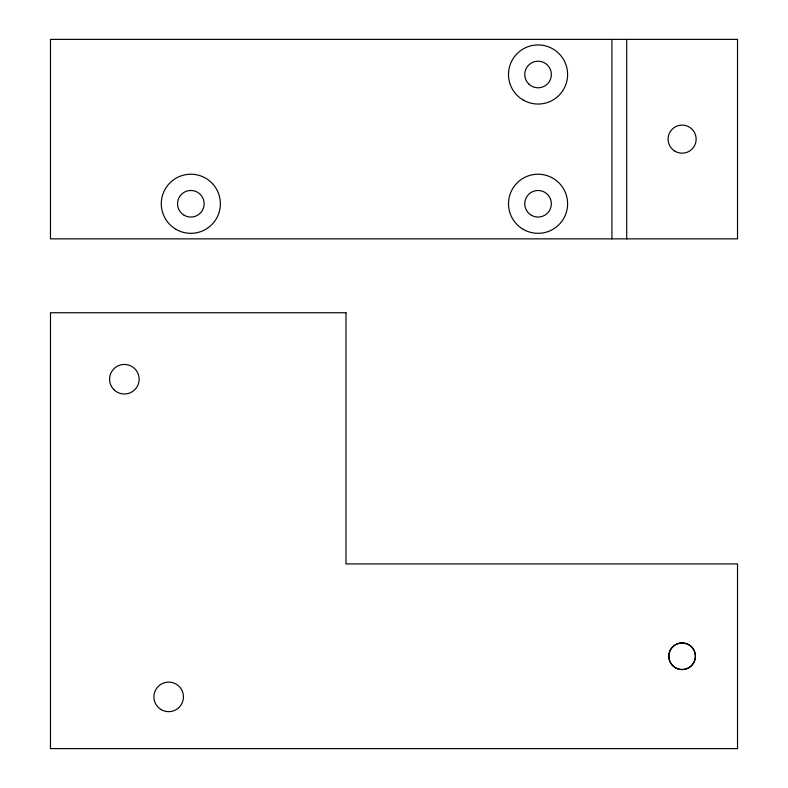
<?xml version="1.0" encoding="UTF-8"?>
<svg xmlns="http://www.w3.org/2000/svg" width="788" height="788" viewBox="0 0 788 788"><rect width="100%" height="100%" fill="white"/><g stroke="black" fill="none" stroke-linecap="round" stroke-linejoin="round"><path stroke-width="1.18" d="M626.706 39.4L626.706 238.862M611.931 39.4L611.931 238.862M737.519 39.4L50.481 39.4L50.481 238.862L737.519 238.862L737.519 39.4M345.981 312.738L50.481 312.738L50.481 748.6L737.519 748.6L737.519 563.913L345.981 563.913L345.981 312.738M161.294 709.683A14.775 14.775 0 0 0 183.456 696.888A14.775 14.775 0 0 0 161.294 684.092A14.775 14.775 0 0 0 161.294 709.683M675.464 667.771A13.297 13.297 0 0 0 695.41 656.256A13.297 13.297 0 0 0 675.464 644.742A13.297 13.297 0 0 0 675.464 667.771A13.297 13.297 0 0 0 695.41 656.256A13.297 13.297 0 0 0 675.464 644.742A13.297 13.297 0 0 0 675.464 667.771M113.905 389.676A14.775 14.775 0 0 0 138.629 383.047A14.775 14.775 0 0 0 120.534 364.952A14.775 14.775 0 0 0 113.905 389.676M675.089 151.286A14.036 14.036 0 0 0 696.149 139.131A14.036 14.036 0 0 0 675.099 126.976A14.036 14.036 0 0 0 675.089 151.286M531.408 215.291A13.297 13.297 0 0 0 551.354 203.777A13.297 13.297 0 0 0 531.408 192.252A13.297 13.297 0 0 0 531.408 215.291M528.649 83.892A13.297 13.297 0 0 0 550.901 77.933A13.297 13.297 0 0 0 534.619 61.651A13.297 13.297 0 0 0 528.649 83.892M184.195 215.291A13.297 13.297 0 0 0 204.141 203.777A13.297 13.297 0 0 0 184.195 192.252A13.297 13.297 0 0 0 184.195 215.291M523.281 229.367A29.55 29.55 0 0 0 567.606 203.777A29.55 29.55 0 0 0 523.281 178.177A29.55 29.55 0 0 0 523.281 229.367M523.281 100.086A29.55 29.55 0 0 0 567.606 74.486A29.55 29.55 0 0 0 523.281 48.895A29.55 29.55 0 0 0 523.281 100.086M176.069 229.367A29.55 29.55 0 0 0 220.394 203.777A29.55 29.55 0 0 0 176.069 178.177A29.55 29.55 0 0 0 176.069 229.367"/></g></svg>
